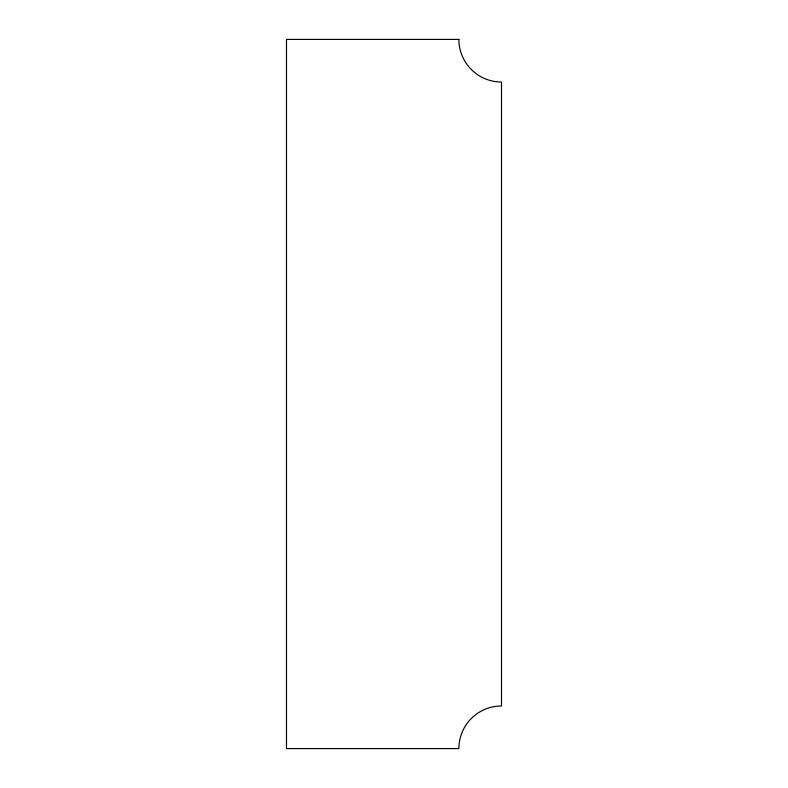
<?xml version="1.0" encoding="UTF-8"?>
<svg xmlns="http://www.w3.org/2000/svg" width="788" height="788" viewBox="0 0 788 788"><rect width="100%" height="100%" fill="white"/><g stroke="black" fill="none" stroke-linecap="round" stroke-linejoin="round"><path stroke-width="1.18" d="M458.882 39.4L286.487 39.4L286.487 748.6L458.882 748.6A42.641 42.641 0 0 1 501.513 705.959L501.513 82.041A42.641 42.641 0 0 1 458.882 39.4"/></g></svg>
